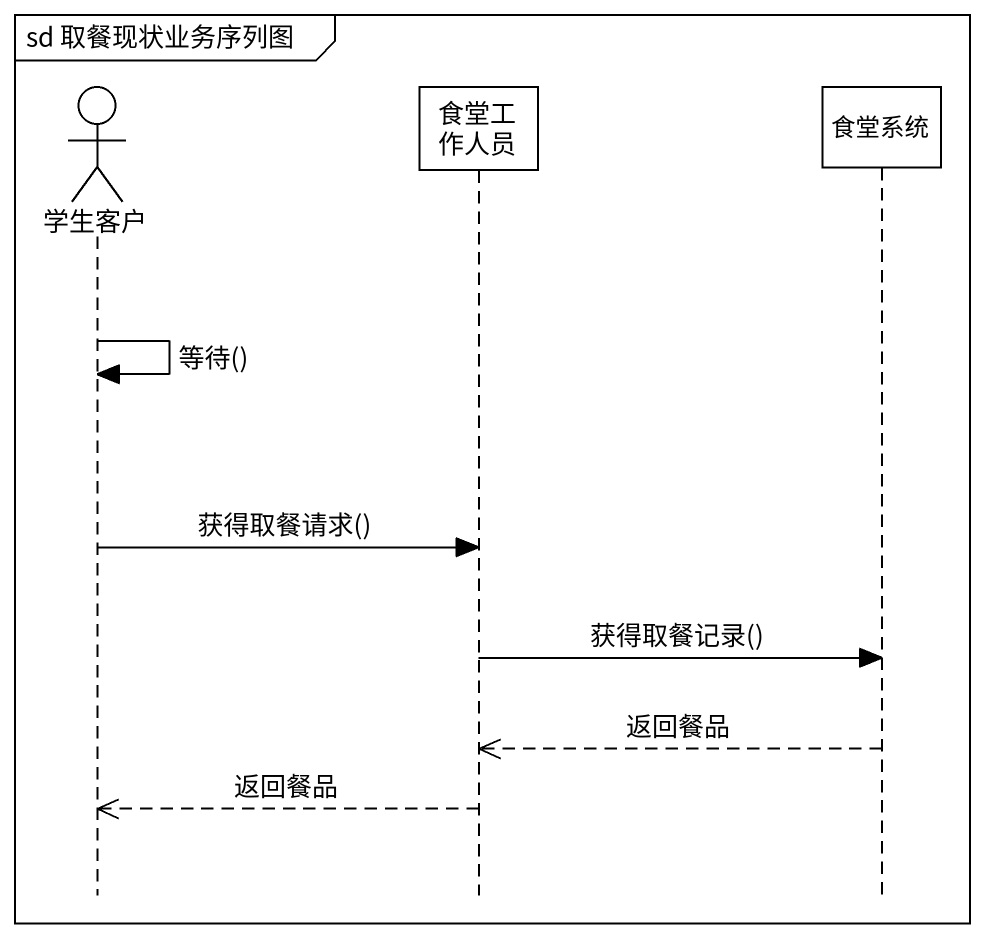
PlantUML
@startuml
mainframe sd 取餐现状业务序列图
hide footbox
actor 学生客户
participant 食堂工作人员
participant 食堂系统

学生客户 -> 学生客户 : 等待()
学生客户 -> 食堂工作人员 : 获得取餐请求()
食堂工作人员 -> 食堂系统 : 获得取餐记录()
食堂系统 -->> 食堂工作人员 : 返回餐品
食堂工作人员 -->> 学生客户 : 返回餐品
@enduml
